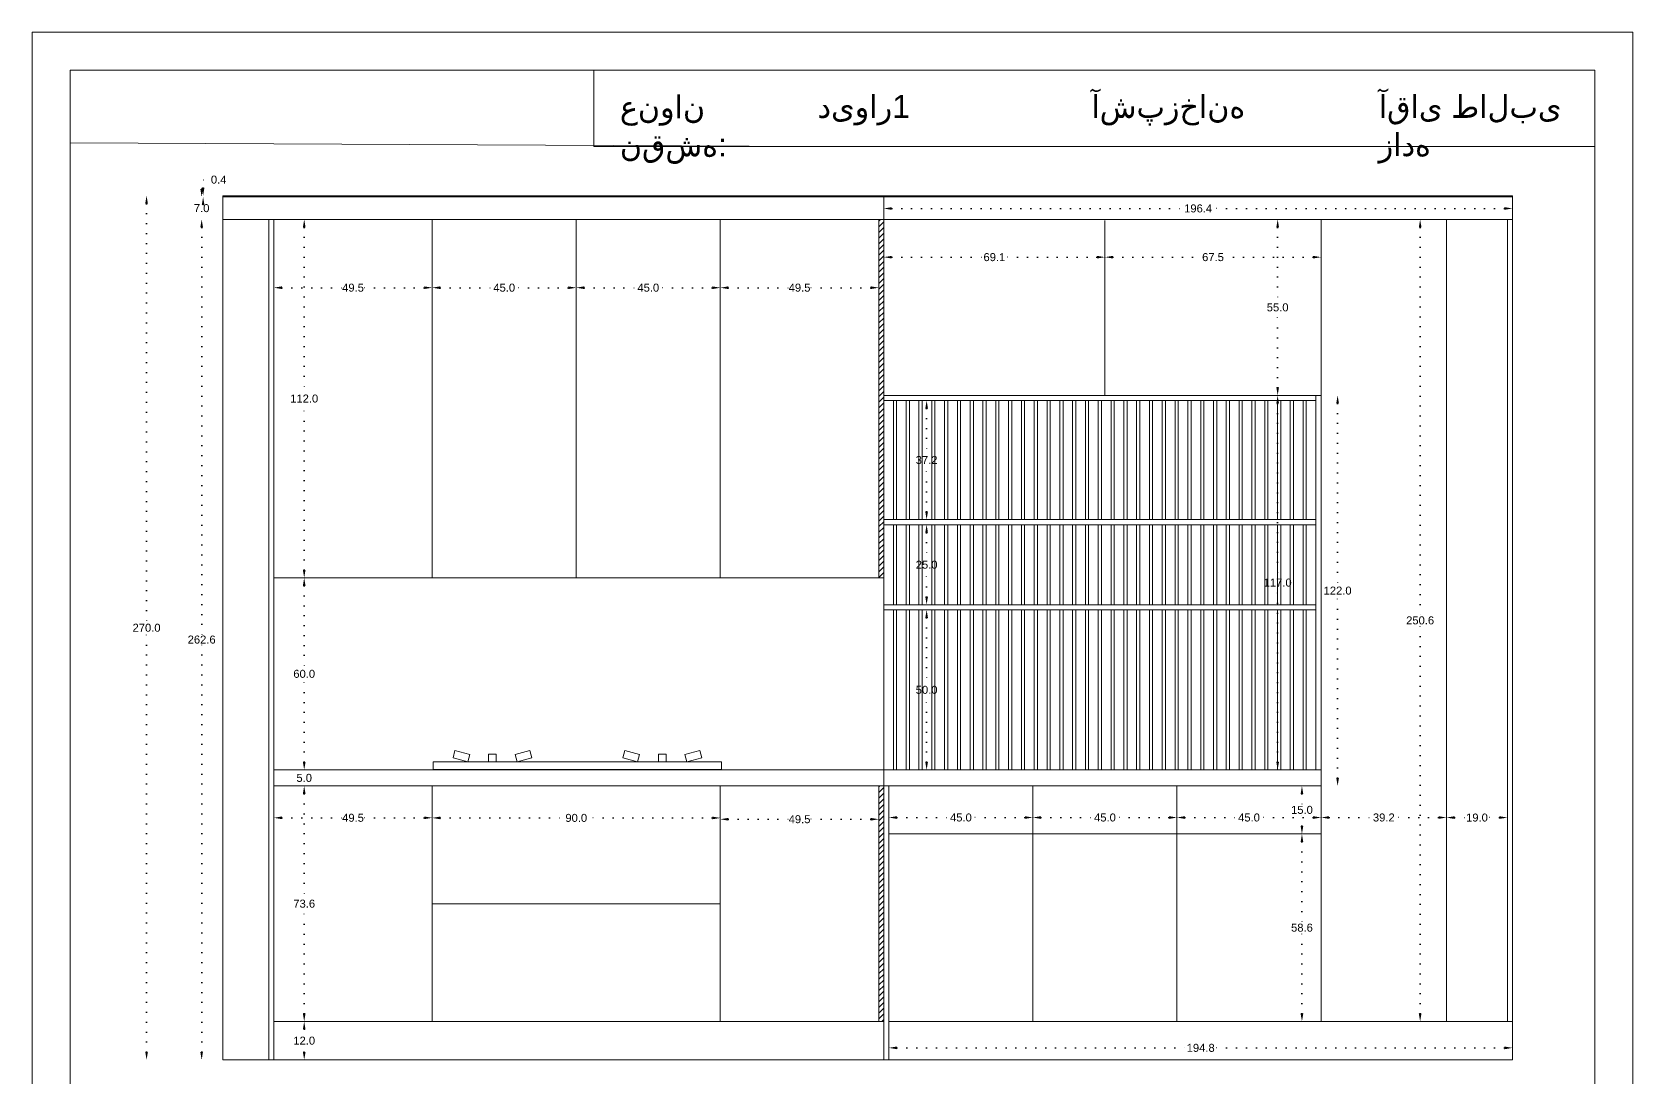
# Model space of a CAD drawing. Header units: inches. Extents: x 104 to 9740, y 936 to 6735.
# Drawn here: x 2817 to 3318, y 2369 to 2696 of the extents above; entities that cross this region are included whole.
import ezdxf

# ---------------------------------------------------------------- set-up
doc = ezdxf.new("R2010")
doc.units = ezdxf.units.IN
doc.header["$MEASUREMENT"] = 0
doc.linetypes.add('ACAD_ISO07W100', pattern=[3, 0, -3])
doc.styles.get("Standard").update_dxf_attribs({"font": 'arial.ttf'})
doc.dimstyles.new('Copy of Standard', dxfattribs={"dimtxt": 2.5, "dimasz": 2.5, "dimexe": 0.18, "dimexo": 0.0625, "dimgap": 0.09, "dimtad": 0, "dimtih": 1, "dimtoh": 1, "dimdec": 1, "dimzin": 0, "dimdsep": 46, "dimtxsty": 'Standard', "dimcen": 0.09, "dimse1": 1, "dimse2": 1, "dimadec": 0, "dimazin": 0, "dimtfac": 1, "dimtdec": 1, "dimtix": 1, "dimtofl": 0, "dimtmove": 0, "dimatfit": 3, "dimfxl": 1, "dimtolj": 1, "dimtzin": 0, "dimarcsym": 0})

# ---------------------------------------------------------------- blocks, each defined once
blk = doc.blocks.new('*D238')
at = {"color": 0, "linetype": 'ACAD_ISO07W100', "lineweight": -2, "transparency": 16777216}
for p, q in [((3206.54, 2634.52), (3206.54, 2610.89)), ((3206.54, 2584.52), (3206.54, 2608.16))]:
    blk.add_line(p, q, dxfattribs=at)
at = {"color": 0, "transparency": 16777216}
for points in [[(3206.13, 2634.52), (3206.96, 2634.52), (3206.54, 2637.02)], [(3206.13, 2584.52), (3206.96, 2584.52), (3206.54, 2582.02)]]:
    blk.add_solid(points, dxfattribs=at)
at = {"layer": 'Defpoints', "color": 0, "transparency": 16777216}
for p in [(3206.54, 2637.02), (3220.1, 2637.02), (3220.1, 2582.02)]:
    blk.add_point(p, dxfattribs=at)
at = {"color": 0, "lineweight": 20, "transparency": 16777216, "insert": (3206.54, 2609.52), "char_height": 2.5, "attachment_point": 5}
blk.add_mtext('\\A1;55.0', dxfattribs=at)
blk = doc.blocks.new('*D239')
at = {"color": 0, "linetype": 'ACAD_ISO07W100', "lineweight": -2, "transparency": 16777216}
for p, q in [((3206.54, 2579.52), (3206.54, 2524.89)), ((3206.54, 2467.52), (3206.54, 2522.16))]:
    blk.add_line(p, q, dxfattribs=at)
at = {"color": 0, "transparency": 16777216}
for points in [[(3206.13, 2579.52), (3206.96, 2579.52), (3206.54, 2582.02)], [(3206.13, 2467.52), (3206.96, 2467.52), (3206.54, 2465.02)]]:
    blk.add_solid(points, dxfattribs=at)
at = {"layer": 'Defpoints', "color": 0, "transparency": 16777216}
for p in [(3220.1, 2582.02), (3206.54, 2465.02), (3220.1, 2465.02)]:
    blk.add_point(p, dxfattribs=at)
at = {"color": 0, "lineweight": 20, "transparency": 16777216, "insert": (3206.54, 2523.52), "char_height": 2.5, "attachment_point": 5}
blk.add_mtext('\\A1;117.0', dxfattribs=at)
blk = doc.blocks.new('*D240')
at = {"color": 0, "linetype": 'ACAD_ISO07W100', "lineweight": -2, "transparency": 16777216}
for p, q in [((3096.89, 2512.52), (3096.89, 2491.39)), ((3096.89, 2467.52), (3096.89, 2488.66))]:
    blk.add_line(p, q, dxfattribs=at)
at = {"color": 0, "transparency": 16777216}
for points in [[(3096.47, 2512.52), (3097.31, 2512.52), (3096.89, 2515.02)], [(3096.47, 2467.52), (3097.31, 2467.52), (3096.89, 2465.02)]]:
    blk.add_solid(points, dxfattribs=at)
at = {"layer": 'Defpoints', "color": 0, "transparency": 16777216}
for p in [(3083.5, 2515.02), (3083.5, 2465.02), (3096.89, 2465.02)]:
    blk.add_point(p, dxfattribs=at)
at = {"color": 0, "lineweight": 20, "transparency": 16777216, "insert": (3096.89, 2490.02), "char_height": 2.5, "attachment_point": 5}
blk.add_mtext('\\A1;50.0', dxfattribs=at)
blk = doc.blocks.new('*D241')
at = {"color": 0, "linetype": 'ACAD_ISO07W100', "lineweight": -2, "transparency": 16777216}
for p, q in [((3096.89, 2539.12), (3096.89, 2530.49)), ((3096.89, 2519.12), (3096.89, 2527.76))]:
    blk.add_line(p, q, dxfattribs=at)
at = {"color": 0, "transparency": 16777216}
for points in [[(3096.47, 2539.12), (3097.31, 2539.12), (3096.89, 2541.62)], [(3096.47, 2519.12), (3097.31, 2519.12), (3096.89, 2516.62)]]:
    blk.add_solid(points, dxfattribs=at)
at = {"layer": 'Defpoints', "color": 0, "transparency": 16777216}
for p in [(3083.5, 2541.62), (3096.89, 2541.62), (3083.5, 2516.62)]:
    blk.add_point(p, dxfattribs=at)
at = {"color": 0, "lineweight": 20, "transparency": 16777216, "insert": (3096.89, 2529.12), "char_height": 2.5, "attachment_point": 5}
blk.add_mtext('\\A1;25.0', dxfattribs=at)
blk = doc.blocks.new('*D242')
at = {"color": 0, "linetype": 'ACAD_ISO07W100', "lineweight": -2, "transparency": 16777216}
for p, q in [((3096.89, 2577.92), (3096.89, 2563.19)), ((3096.89, 2545.72), (3096.89, 2560.46))]:
    blk.add_line(p, q, dxfattribs=at)
at = {"color": 0, "transparency": 16777216}
for points in [[(3096.47, 2577.92), (3097.31, 2577.92), (3096.89, 2580.42)], [(3096.47, 2545.72), (3097.31, 2545.72), (3096.89, 2543.22)]]:
    blk.add_solid(points, dxfattribs=at)
at = {"layer": 'Defpoints', "color": 0, "transparency": 16777216}
for p in [(3083.5, 2580.42), (3096.89, 2580.42), (3083.5, 2543.22)]:
    blk.add_point(p, dxfattribs=at)
at = {"color": 0, "lineweight": 20, "transparency": 16777216, "insert": (3096.89, 2561.82), "char_height": 2.5, "attachment_point": 5}
blk.add_mtext('\\A1;37.2', dxfattribs=at)
blk = doc.blocks.new('*D244')
at = {"color": 0, "linetype": 'ACAD_ISO07W100', "lineweight": -2, "transparency": 16777216}
for p, q in [((2902.47, 2634.52), (2902.47, 2582.39)), ((2902.47, 2527.52), (2902.47, 2579.66))]:
    blk.add_line(p, q, dxfattribs=at)
at = {"color": 0, "transparency": 16777216}
for points in [[(2902.05, 2634.52), (2902.89, 2634.52), (2902.47, 2637.02)], [(2902.05, 2527.52), (2902.89, 2527.52), (2902.47, 2525.02)]]:
    blk.add_solid(points, dxfattribs=at)
at = {"layer": 'Defpoints', "color": 0, "transparency": 16777216}
for p in [(2902.47, 2637.02), (2942.45, 2637.02), (2942.45, 2525.02)]:
    blk.add_point(p, dxfattribs=at)
at = {"color": 0, "lineweight": 20, "transparency": 16777216, "insert": (2902.47, 2581.02), "char_height": 2.5, "attachment_point": 5}
blk.add_mtext('\\A1;112.0', dxfattribs=at)
blk = doc.blocks.new('*D245')
at = {"color": 0, "linetype": 'ACAD_ISO07W100', "lineweight": -2, "transparency": 16777216}
for p, q in [((2895.5, 2615.67), (2914.33, 2615.67)), ((2939.95, 2615.67), (2921.12, 2615.67))]:
    blk.add_line(p, q, dxfattribs=at)
at = {"color": 0, "transparency": 16777216}
for points in [[(2895.5, 2616.09), (2895.5, 2615.25), (2893, 2615.67)], [(2939.95, 2616.09), (2939.95, 2615.25), (2942.45, 2615.67)]]:
    blk.add_solid(points, dxfattribs=at)
at = {"layer": 'Defpoints', "color": 0, "transparency": 16777216}
for p in [(2893, 2637.02), (2942.45, 2637.02), (2942.45, 2615.67)]:
    blk.add_point(p, dxfattribs=at)
at = {"color": 0, "lineweight": 20, "transparency": 16777216, "insert": (2917.72, 2615.67), "char_height": 2.5, "attachment_point": 5}
blk.add_mtext('\\A1;49.5', dxfattribs=at)
blk = doc.blocks.new('*D246')
at = {"color": 0, "linetype": 'ACAD_ISO07W100', "lineweight": -2, "transparency": 16777216}
for p, q in [((2944.95, 2615.67), (2961.57, 2615.67)), ((2984.95, 2615.67), (2968.33, 2615.67))]:
    blk.add_line(p, q, dxfattribs=at)
at = {"color": 0, "transparency": 16777216}
for points in [[(2944.95, 2616.09), (2944.95, 2615.25), (2942.45, 2615.67)], [(2984.95, 2616.09), (2984.95, 2615.25), (2987.45, 2615.67)]]:
    blk.add_solid(points, dxfattribs=at)
at = {"layer": 'Defpoints', "color": 0, "transparency": 16777216}
for p in [(2942.45, 2637.02), (2987.45, 2637.02), (2987.45, 2615.67)]:
    blk.add_point(p, dxfattribs=at)
at = {"color": 0, "lineweight": 20, "transparency": 16777216, "insert": (2964.95, 2615.67), "char_height": 2.5, "attachment_point": 5}
blk.add_mtext('\\A1;45.0', dxfattribs=at)
blk = doc.blocks.new('*D247')
at = {"color": 0, "linetype": 'ACAD_ISO07W100', "lineweight": -2, "transparency": 16777216}
for p, q in [((2989.95, 2615.67), (3006.57, 2615.67)), ((3029.95, 2615.67), (3013.33, 2615.67))]:
    blk.add_line(p, q, dxfattribs=at)
at = {"color": 0, "transparency": 16777216}
for points in [[(2989.95, 2616.09), (2989.95, 2615.25), (2987.45, 2615.67)], [(3029.95, 2616.09), (3029.95, 2615.25), (3032.45, 2615.67)]]:
    blk.add_solid(points, dxfattribs=at)
at = {"layer": 'Defpoints', "color": 0, "transparency": 16777216}
for p in [(2987.45, 2637.02), (3032.45, 2637.02), (2987.45, 2615.67)]:
    blk.add_point(p, dxfattribs=at)
at = {"color": 0, "lineweight": 20, "transparency": 16777216, "insert": (3009.95, 2615.67), "char_height": 2.5, "attachment_point": 5}
blk.add_mtext('\\A1;45.0', dxfattribs=at)
blk = doc.blocks.new('*D248')
at = {"color": 0, "linetype": 'ACAD_ISO07W100', "lineweight": -2, "transparency": 16777216}
for p, q in [((3034.95, 2615.67), (3053.8, 2615.67)), ((3079.45, 2615.67), (3060.6, 2615.67))]:
    blk.add_line(p, q, dxfattribs=at)
at = {"color": 0, "transparency": 16777216}
for points in [[(3034.95, 2616.09), (3034.95, 2615.25), (3032.45, 2615.67)], [(3079.45, 2616.09), (3079.45, 2615.25), (3081.95, 2615.67)]]:
    blk.add_solid(points, dxfattribs=at)
at = {"layer": 'Defpoints', "color": 0, "transparency": 16777216}
for p in [(3032.45, 2637.02), (3081.95, 2637.02), (3081.95, 2615.67)]:
    blk.add_point(p, dxfattribs=at)
at = {"color": 0, "lineweight": 20, "transparency": 16777216, "insert": (3057.2, 2615.67), "char_height": 2.5, "attachment_point": 5}
blk.add_mtext('\\A1;49.5', dxfattribs=at)
blk = doc.blocks.new('*D249')
at = {"color": 0, "linetype": 'ACAD_ISO07W100', "lineweight": -2, "transparency": 16777216}
for p, q in [((2902.47, 2522.52), (2902.47, 2496.39)), ((2902.47, 2467.52), (2902.47, 2493.66))]:
    blk.add_line(p, q, dxfattribs=at)
at = {"color": 0, "transparency": 16777216}
for points in [[(2902.05, 2522.52), (2902.89, 2522.52), (2902.47, 2525.02)], [(2902.05, 2467.52), (2902.89, 2467.52), (2902.47, 2465.02)]]:
    blk.add_solid(points, dxfattribs=at)
at = {"layer": 'Defpoints', "color": 0, "transparency": 16777216}
for p in [(2893, 2525.02), (2893, 2465.02), (2902.47, 2465.02)]:
    blk.add_point(p, dxfattribs=at)
at = {"color": 0, "lineweight": 20, "transparency": 16777216, "insert": (2902.47, 2495.02), "char_height": 2.5, "attachment_point": 5}
blk.add_mtext('\\A1;60.0', dxfattribs=at)
blk = doc.blocks.new('*D250')
at = {"color": 0, "linetype": 'ACAD_ISO07W100', "lineweight": -2, "transparency": 16777216}
for p, q in [((2902.47, 2467.52), (2902.47, 2470.02)), ((2902.47, 2457.52), (2902.47, 2455.02))]:
    blk.add_line(p, q, dxfattribs=at)
at = {"color": 0, "transparency": 16777216}
for points in [[(2902.05, 2467.52), (2902.89, 2467.52), (2902.47, 2465.02)], [(2902.05, 2457.52), (2902.89, 2457.52), (2902.47, 2460.02)]]:
    blk.add_solid(points, dxfattribs=at)
at = {"layer": 'Defpoints', "color": 0, "transparency": 16777216}
for p in [(2893, 2465.02), (2893, 2460.02), (2902.47, 2460.02)]:
    blk.add_point(p, dxfattribs=at)
at = {"color": 0, "lineweight": 20, "transparency": 16777216, "insert": (2902.47, 2462.52), "char_height": 2.5, "attachment_point": 5}
blk.add_mtext('\\A1;5.0', dxfattribs=at)
blk = doc.blocks.new('*D251')
at = {"color": 0, "linetype": 'ACAD_ISO07W100', "lineweight": -2, "transparency": 16777216}
for p, q in [((2902.47, 2457.52), (2902.47, 2424.59)), ((2902.47, 2388.92), (2902.47, 2421.86))]:
    blk.add_line(p, q, dxfattribs=at)
at = {"color": 0, "transparency": 16777216}
for points in [[(2902.05, 2457.52), (2902.89, 2457.52), (2902.47, 2460.02)], [(2902.05, 2388.92), (2902.89, 2388.92), (2902.47, 2386.42)]]:
    blk.add_solid(points, dxfattribs=at)
at = {"layer": 'Defpoints', "color": 0, "transparency": 16777216}
for p in [(2893, 2460.02), (2893, 2386.42), (2902.47, 2386.42)]:
    blk.add_point(p, dxfattribs=at)
at = {"color": 0, "lineweight": 20, "transparency": 16777216, "insert": (2902.47, 2423.22), "char_height": 2.5, "attachment_point": 5}
blk.add_mtext('\\A1;73.6', dxfattribs=at)
blk = doc.blocks.new('*D252')
at = {"color": 0, "linetype": 'ACAD_ISO07W100', "lineweight": -2, "transparency": 16777216}
for p, q in [((2902.47, 2383.92), (2902.47, 2381.79)), ((2902.47, 2376.92), (2902.47, 2379.06))]:
    blk.add_line(p, q, dxfattribs=at)
at = {"color": 0, "transparency": 16777216}
for points in [[(2902.05, 2383.92), (2902.89, 2383.92), (2902.47, 2386.42)], [(2902.05, 2376.92), (2902.89, 2376.92), (2902.47, 2374.42)]]:
    blk.add_solid(points, dxfattribs=at)
at = {"layer": 'Defpoints', "color": 0, "transparency": 16777216}
for p in [(2893, 2386.42), (2893, 2374.42), (2902.47, 2374.42)]:
    blk.add_point(p, dxfattribs=at)
at = {"color": 0, "lineweight": 20, "transparency": 16777216, "insert": (2902.47, 2380.42), "char_height": 2.5, "attachment_point": 5}
blk.add_mtext('\\A1;12.0', dxfattribs=at)
blk = doc.blocks.new('*D253')
at = {"color": 0, "linetype": 'ACAD_ISO07W100', "lineweight": -2, "transparency": 16777216}
for p, q in [((2944.95, 2450.01), (2984.12, 2450.01)), ((3029.95, 2450.01), (2990.78, 2450.01))]:
    blk.add_line(p, q, dxfattribs=at)
at = {"color": 0, "transparency": 16777216}
for points in [[(2944.95, 2450.43), (2944.95, 2449.6), (2942.45, 2450.01)], [(3029.95, 2450.43), (3029.95, 2449.6), (3032.45, 2450.01)]]:
    blk.add_solid(points, dxfattribs=at)
at = {"layer": 'Defpoints', "color": 0, "transparency": 16777216}
for p in [(3032.45, 2450.01), (2942.45, 2423.22), (3032.45, 2423.22)]:
    blk.add_point(p, dxfattribs=at)
at = {"color": 0, "lineweight": 20, "transparency": 16777216, "insert": (2987.45, 2450.01), "char_height": 2.5, "attachment_point": 5}
blk.add_mtext('\\A1;90.0', dxfattribs=at)
blk = doc.blocks.new('*D254')
at = {"color": 0, "linetype": 'ACAD_ISO07W100', "lineweight": -2, "transparency": 16777216}
for p, q in [((2895.5, 2450.05), (2914.33, 2450.05)), ((2939.95, 2450.05), (2921.12, 2450.05))]:
    blk.add_line(p, q, dxfattribs=at)
at = {"color": 0, "transparency": 16777216}
for points in [[(2895.5, 2450.47), (2895.5, 2449.63), (2893, 2450.05)], [(2939.95, 2450.47), (2939.95, 2449.63), (2942.45, 2450.05)]]:
    blk.add_solid(points, dxfattribs=at)
at = {"layer": 'Defpoints', "color": 0, "transparency": 16777216}
for p in [(2942.45, 2460.02), (2942.45, 2450.05), (2893, 2374.42)]:
    blk.add_point(p, dxfattribs=at)
at = {"color": 0, "lineweight": 20, "transparency": 16777216, "insert": (2917.72, 2450.05), "char_height": 2.5, "attachment_point": 5}
blk.add_mtext('\\A1;49.5', dxfattribs=at)
blk = doc.blocks.new('*D255')
at = {"color": 0, "linetype": 'ACAD_ISO07W100', "lineweight": -2, "transparency": 16777216}
for p, q in [((2853.23, 2641.92), (2853.23, 2510.79)), ((2853.23, 2376.92), (2853.23, 2508.06))]:
    blk.add_line(p, q, dxfattribs=at)
at = {"color": 0, "transparency": 16777216}
for points in [[(2852.81, 2641.92), (2853.64, 2641.92), (2853.23, 2644.42)], [(2852.81, 2376.92), (2853.64, 2376.92), (2853.23, 2374.42)]]:
    blk.add_solid(points, dxfattribs=at)
at = {"layer": 'Defpoints', "color": 0, "transparency": 16777216}
for p in [(2853.23, 2644.42), (2877, 2644.42), (2877, 2374.42)]:
    blk.add_point(p, dxfattribs=at)
at = {"color": 0, "lineweight": 20, "transparency": 16777216, "insert": (2853.23, 2509.42), "char_height": 2.5, "attachment_point": 5}
blk.add_mtext('\\A1;270.0', dxfattribs=at)
blk = doc.blocks.new('*D256')
at = {"color": 0, "linetype": 'ACAD_ISO07W100', "lineweight": -2, "transparency": 16777216}
for p, q in [((2870.44, 2634.52), (2870.44, 2507.09)), ((2870.44, 2376.92), (2870.44, 2504.36))]:
    blk.add_line(p, q, dxfattribs=at)
at = {"color": 0, "transparency": 16777216}
for points in [[(2870.02, 2634.52), (2870.85, 2634.52), (2870.44, 2637.02)], [(2870.02, 2376.92), (2870.85, 2376.92), (2870.44, 2374.42)]]:
    blk.add_solid(points, dxfattribs=at)
at = {"layer": 'Defpoints', "color": 0, "transparency": 16777216}
for p in [(2877, 2637.02), (2870.44, 2374.42), (2877, 2374.42)]:
    blk.add_point(p, dxfattribs=at)
at = {"color": 0, "lineweight": 20, "transparency": 16777216, "insert": (2870.44, 2505.72), "char_height": 2.5, "attachment_point": 5}
blk.add_mtext('\\A1;262.6', dxfattribs=at)
blk = doc.blocks.new('*D257')
at = {"color": 0, "linetype": 'ACAD_ISO07W100', "lineweight": -2, "transparency": 16777216}
for p, q in [((2870.44, 2646.52), (2870.44, 2649.02)), ((2870.44, 2634.52), (2870.44, 2632.02))]:
    blk.add_line(p, q, dxfattribs=at)
at = {"color": 0, "transparency": 16777216}
for points in [[(2870.02, 2646.52), (2870.85, 2646.52), (2870.44, 2644.02)], [(2870.02, 2634.52), (2870.85, 2634.52), (2870.44, 2637.02)]]:
    blk.add_solid(points, dxfattribs=at)
at = {"layer": 'Defpoints', "color": 0, "transparency": 16777216}
for p in [(2870.44, 2644.02), (2877, 2644.02), (2877, 2637.02)]:
    blk.add_point(p, dxfattribs=at)
at = {"color": 0, "lineweight": 20, "transparency": 16777216, "insert": (2870.44, 2640.52), "char_height": 2.5, "attachment_point": 5}
blk.add_mtext('\\A1;7.0', dxfattribs=at)
blk = doc.blocks.new('*D258')
at = {"color": 0, "linetype": 'ACAD_ISO07W100', "lineweight": -2, "transparency": 16777216}
for p, q in [((2870.89, 2646.92), (2870.89, 2649.42)), ((2870.89, 2649.42), (2873.39, 2649.42)), ((2870.89, 2641.52), (2870.89, 2639.02))]:
    blk.add_line(p, q, dxfattribs=at)
at = {"color": 0, "transparency": 16777216}
for points in [[(2870.47, 2646.92), (2871.31, 2646.92), (2870.89, 2644.42)], [(2870.47, 2641.52), (2871.31, 2641.52), (2870.89, 2644.02)]]:
    blk.add_solid(points, dxfattribs=at)
at = {"layer": 'Defpoints', "color": 0, "transparency": 16777216}
for p in [(2870.89, 2644.42), (2877, 2644.42), (2877, 2644.02)]:
    blk.add_point(p, dxfattribs=at)
at = {"color": 0, "lineweight": 20, "transparency": 16777216, "insert": (2875.75, 2649.42), "char_height": 2.5, "attachment_point": 5}
blk.add_mtext('\\A1;0.4', dxfattribs=at)
blk = doc.blocks.new('*D268')
at = {"color": 0, "linetype": 'ACAD_ISO07W100', "lineweight": -2, "transparency": 16777216}
for p, q in [((3034.95, 2449.6), (3053.8, 2449.6)), ((3079.45, 2449.6), (3060.6, 2449.6))]:
    blk.add_line(p, q, dxfattribs=at)
at = {"color": 0, "transparency": 16777216}
for points in [[(3034.95, 2450.02), (3034.95, 2449.18), (3032.45, 2449.6)], [(3079.45, 2450.02), (3079.45, 2449.18), (3081.95, 2449.6)]]:
    blk.add_solid(points, dxfattribs=at)
at = {"layer": 'Defpoints', "color": 0, "transparency": 16777216}
for p in [(3032.45, 2460.02), (3081.95, 2460.02), (3081.95, 2449.6)]:
    blk.add_point(p, dxfattribs=at)
at = {"color": 0, "lineweight": 20, "transparency": 16777216, "insert": (3057.2, 2449.6), "char_height": 2.5, "attachment_point": 5}
blk.add_mtext('\\A1;49.5', dxfattribs=at)
blk = doc.blocks.new('*D269')
at = {"color": 0, "linetype": 'ACAD_ISO07W100', "lineweight": -2, "transparency": 16777216}
for p, q in [((3087.6, 2450.14), (3104.22, 2450.14)), ((3127.6, 2450.14), (3110.98, 2450.14))]:
    blk.add_line(p, q, dxfattribs=at)
at = {"color": 0, "transparency": 16777216}
for points in [[(3087.6, 2450.56), (3087.6, 2449.72), (3085.1, 2450.14)], [(3127.6, 2450.56), (3127.6, 2449.72), (3130.1, 2450.14)]]:
    blk.add_solid(points, dxfattribs=at)
at = {"layer": 'Defpoints', "color": 0, "transparency": 16777216}
for p in [(3085.1, 2460.02), (3130.1, 2460.02), (3130.1, 2450.14)]:
    blk.add_point(p, dxfattribs=at)
at = {"color": 0, "lineweight": 20, "transparency": 16777216, "insert": (3107.6, 2450.14), "char_height": 2.5, "attachment_point": 5}
blk.add_mtext('\\A1;45.0', dxfattribs=at)
blk = doc.blocks.new('*D270')
at = {"color": 0, "linetype": 'ACAD_ISO07W100', "lineweight": -2, "transparency": 16777216}
for p, q in [((3132.6, 2450.14), (3149.22, 2450.14)), ((3172.6, 2450.14), (3155.98, 2450.14))]:
    blk.add_line(p, q, dxfattribs=at)
at = {"color": 0, "transparency": 16777216}
for points in [[(3132.6, 2450.56), (3132.6, 2449.72), (3130.1, 2450.14)], [(3172.6, 2450.56), (3172.6, 2449.72), (3175.1, 2450.14)]]:
    blk.add_solid(points, dxfattribs=at)
at = {"layer": 'Defpoints', "color": 0, "transparency": 16777216}
for p in [(3130.1, 2460.02), (3175.1, 2460.02), (3175.1, 2450.14)]:
    blk.add_point(p, dxfattribs=at)
at = {"color": 0, "lineweight": 20, "transparency": 16777216, "insert": (3152.6, 2450.14), "char_height": 2.5, "attachment_point": 5}
blk.add_mtext('\\A1;45.0', dxfattribs=at)
blk = doc.blocks.new('*D271')
at = {"color": 0, "linetype": 'ACAD_ISO07W100', "lineweight": -2, "transparency": 16777216}
for p, q in [((3177.6, 2450.14), (3194.22, 2450.14)), ((3217.6, 2450.14), (3200.98, 2450.14))]:
    blk.add_line(p, q, dxfattribs=at)
at = {"color": 0, "transparency": 16777216}
for points in [[(3177.6, 2450.56), (3177.6, 2449.72), (3175.1, 2450.14)], [(3217.6, 2450.56), (3217.6, 2449.72), (3220.1, 2450.14)]]:
    blk.add_solid(points, dxfattribs=at)
at = {"layer": 'Defpoints', "color": 0, "transparency": 16777216}
for p in [(3175.1, 2460.02), (3220.1, 2450.14), (3220.1, 2386.42)]:
    blk.add_point(p, dxfattribs=at)
at = {"color": 0, "lineweight": 20, "transparency": 16777216, "insert": (3197.6, 2450.14), "char_height": 2.5, "attachment_point": 5}
blk.add_mtext('\\A1;45.0', dxfattribs=at)
blk = doc.blocks.new('*D272')
at = {"color": 0, "linetype": 'ACAD_ISO07W100', "lineweight": -2, "transparency": 16777216}
for p, q in [((3222.6, 2450.14), (3236.38, 2450.14)), ((3256.8, 2450.14), (3243.02, 2450.14))]:
    blk.add_line(p, q, dxfattribs=at)
at = {"color": 0, "transparency": 16777216}
for points in [[(3222.6, 2450.56), (3222.6, 2449.72), (3220.1, 2450.14)], [(3256.8, 2450.56), (3256.8, 2449.72), (3259.3, 2450.14)]]:
    blk.add_solid(points, dxfattribs=at)
at = {"layer": 'Defpoints', "color": 0, "transparency": 16777216}
for p in [(3259.3, 2450.14), (3220.1, 2386.42), (3259.3, 2386.42)]:
    blk.add_point(p, dxfattribs=at)
at = {"color": 0, "lineweight": 20, "transparency": 16777216, "insert": (3239.7, 2450.14), "char_height": 2.5, "attachment_point": 5}
blk.add_mtext('\\A1;39.2', dxfattribs=at)
blk = doc.blocks.new('*D273')
at = {"color": 0, "linetype": 'ACAD_ISO07W100', "lineweight": -2, "transparency": 16777216}
for p, q in [((3261.8, 2450.12), (3265.58, 2450.12)), ((3275.8, 2450.12), (3272.01, 2450.12))]:
    blk.add_line(p, q, dxfattribs=at)
at = {"color": 0, "transparency": 16777216}
for points in [[(3261.8, 2450.54), (3261.8, 2449.71), (3259.3, 2450.12)], [(3275.8, 2450.54), (3275.8, 2449.71), (3278.3, 2450.12)]]:
    blk.add_solid(points, dxfattribs=at)
at = {"layer": 'Defpoints', "color": 0, "transparency": 16777216}
for p in [(3278.3, 2450.12), (3259.3, 2386.42), (3278.3, 2386.42)]:
    blk.add_point(p, dxfattribs=at)
at = {"color": 0, "lineweight": 20, "transparency": 16777216, "insert": (3268.8, 2450.12), "char_height": 2.5, "attachment_point": 5}
blk.add_mtext('\\A1;19.0', dxfattribs=at)
blk = doc.blocks.new('*D284')
at = {"color": 0, "linetype": 'ACAD_ISO07W100', "lineweight": -2, "transparency": 16777216}
for p, q in [((3086, 2625.21), (3114.95, 2625.21)), ((3150.1, 2625.21), (3121.15, 2625.21))]:
    blk.add_line(p, q, dxfattribs=at)
at = {"color": 0, "transparency": 16777216}
for points in [[(3086, 2625.62), (3086, 2624.79), (3083.5, 2625.21)], [(3150.1, 2625.62), (3150.1, 2624.79), (3152.6, 2625.21)]]:
    blk.add_solid(points, dxfattribs=at)
at = {"layer": 'Defpoints', "color": 0, "transparency": 16777216}
for p in [(3083.5, 2637.02), (3152.6, 2636.62), (3083.5, 2625.21)]:
    blk.add_point(p, dxfattribs=at)
at = {"color": 0, "lineweight": 20, "transparency": 16777216, "insert": (3118.05, 2625.21), "char_height": 2.5, "attachment_point": 5}
blk.add_mtext('\\A1;69.1', dxfattribs=at)
blk = doc.blocks.new('*D285')
at = {"color": 0, "linetype": 'ACAD_ISO07W100', "lineweight": -2, "transparency": 16777216}
for p, q in [((3155.1, 2625.21), (3183, 2625.21)), ((3217.6, 2625.21), (3189.7, 2625.21))]:
    blk.add_line(p, q, dxfattribs=at)
at = {"color": 0, "transparency": 16777216}
for points in [[(3155.1, 2625.62), (3155.1, 2624.79), (3152.6, 2625.21)], [(3217.6, 2625.62), (3217.6, 2624.79), (3220.1, 2625.21)]]:
    blk.add_solid(points, dxfattribs=at)
at = {"layer": 'Defpoints', "color": 0, "transparency": 16777216}
for p in [(3152.6, 2636.62), (3220.1, 2637.02), (3152.6, 2625.21)]:
    blk.add_point(p, dxfattribs=at)
at = {"color": 0, "lineweight": 20, "transparency": 16777216, "insert": (3186.35, 2625.21), "char_height": 2.5, "attachment_point": 5}
blk.add_mtext('\\A1;67.5', dxfattribs=at)
blk = doc.blocks.new('*D719')
at = {"color": 0, "linetype": 'ACAD_ISO07W100', "lineweight": -2, "transparency": 16777216}
for p, q in [((3251.05, 2634.52), (3251.05, 2513.09)), ((3251.05, 2388.92), (3251.05, 2510.36))]:
    blk.add_line(p, q, dxfattribs=at)
at = {"color": 0, "transparency": 16777216}
for points in [[(3250.64, 2634.52), (3251.47, 2634.52), (3251.05, 2637.02)], [(3250.64, 2388.92), (3251.47, 2388.92), (3251.05, 2386.42)]]:
    blk.add_solid(points, dxfattribs=at)
at = {"layer": 'Defpoints', "color": 0, "transparency": 16777216}
for p in [(3251.05, 2637.02), (3259.3, 2637.02), (3259.3, 2386.42)]:
    blk.add_point(p, dxfattribs=at)
at = {"color": 0, "lineweight": 20, "transparency": 16777216, "insert": (3251.05, 2511.72), "char_height": 2.5, "attachment_point": 5}
blk.add_mtext('\\A1;250.6', dxfattribs=at)
blk = doc.blocks.new('*D722')
at = {"color": 0, "linetype": 'ACAD_ISO07W100', "lineweight": -2, "transparency": 16777216}
for p, q in [((3214.13, 2442.52), (3214.13, 2417.09)), ((3214.13, 2388.92), (3214.13, 2414.36))]:
    blk.add_line(p, q, dxfattribs=at)
at = {"color": 0, "transparency": 16777216}
for points in [[(3213.71, 2442.52), (3214.55, 2442.52), (3214.13, 2445.02)], [(3213.71, 2388.92), (3214.55, 2388.92), (3214.13, 2386.42)]]:
    blk.add_solid(points, dxfattribs=at)
at = {"layer": 'Defpoints', "color": 0, "transparency": 16777216}
for p in [(3214.13, 2445.02), (3220.1, 2445.02), (3279.9, 2386.42)]:
    blk.add_point(p, dxfattribs=at)
at = {"color": 0, "lineweight": 20, "transparency": 16777216, "insert": (3214.13, 2415.72), "char_height": 2.5, "attachment_point": 5}
blk.add_mtext('\\A1;58.6', dxfattribs=at)
blk = doc.blocks.new('*D723')
at = {"color": 0, "linetype": 'ACAD_ISO07W100', "lineweight": -2, "transparency": 16777216}
for p, q in [((3214.13, 2457.52), (3214.13, 2453.89)), ((3214.13, 2447.52), (3214.13, 2451.16))]:
    blk.add_line(p, q, dxfattribs=at)
at = {"color": 0, "transparency": 16777216}
for points in [[(3213.71, 2457.52), (3214.55, 2457.52), (3214.13, 2460.02)], [(3213.71, 2447.52), (3214.55, 2447.52), (3214.13, 2445.02)]]:
    blk.add_solid(points, dxfattribs=at)
at = {"layer": 'Defpoints', "color": 0, "transparency": 16777216}
for p in [(3214.13, 2460.02), (3220.1, 2460.02), (3220.1, 2445.02)]:
    blk.add_point(p, dxfattribs=at)
at = {"color": 0, "lineweight": 20, "transparency": 16777216, "insert": (3214.13, 2452.52), "char_height": 2.5, "attachment_point": 5}
blk.add_mtext('\\A1;15.0', dxfattribs=at)
blk = doc.blocks.new('*D748')
at = {"color": 0, "linetype": 'ACAD_ISO07W100', "lineweight": -2, "transparency": 16777216}
for p, q in [((3225.27, 2579.52), (3225.27, 2522.39)), ((3225.27, 2462.52), (3225.27, 2519.66))]:
    blk.add_line(p, q, dxfattribs=at)
at = {"color": 0, "transparency": 16777216}
for points in [[(3224.85, 2579.52), (3225.69, 2579.52), (3225.27, 2582.02)], [(3224.85, 2462.52), (3225.69, 2462.52), (3225.27, 2460.02)]]:
    blk.add_solid(points, dxfattribs=at)
at = {"layer": 'Defpoints', "color": 0, "transparency": 16777216}
for p in [(3220.1, 2582.02), (3220.1, 2460.02), (3225.27, 2460.02)]:
    blk.add_point(p, dxfattribs=at)
at = {"color": 0, "lineweight": 20, "transparency": 16777216, "insert": (3225.27, 2521.02), "char_height": 2.5, "attachment_point": 5}
blk.add_mtext('\\A1;122.0', dxfattribs=at)
blk = doc.blocks.new('*D854')
at = {"color": 0, "linetype": 'ACAD_ISO07W100', "lineweight": -2, "transparency": 16777216}
for p, q in [((3086, 2640.42), (3177.51, 2640.42)), ((3277.4, 2640.42), (3185.88, 2640.42))]:
    blk.add_line(p, q, dxfattribs=at)
at = {"color": 0, "transparency": 16777216}
for points in [[(3086, 2640.84), (3086, 2640), (3083.5, 2640.42)], [(3277.4, 2640.84), (3277.4, 2640), (3279.9, 2640.42)]]:
    blk.add_solid(points, dxfattribs=at)
at = {"layer": 'Defpoints', "color": 0, "transparency": 16777216}
for p in [(3083.5, 2637.02), (3279.9, 2640.42), (3279.9, 2637.02)]:
    blk.add_point(p, dxfattribs=at)
at = {"color": 0, "lineweight": 20, "transparency": 16777216, "insert": (3181.7, 2640.42), "char_height": 2.5, "attachment_point": 5}
blk.add_mtext('\\A1;196.4', dxfattribs=at)
blk = doc.blocks.new('*D855')
at = {"color": 0, "linetype": 'ACAD_ISO07W100', "lineweight": -2, "transparency": 16777216}
for p, q in [((3087.6, 2378.17), (3178.31, 2378.17)), ((3277.4, 2378.17), (3186.69, 2378.17))]:
    blk.add_line(p, q, dxfattribs=at)
at = {"color": 0, "transparency": 16777216}
for points in [[(3087.6, 2378.59), (3087.6, 2377.75), (3085.1, 2378.17)], [(3277.4, 2378.59), (3277.4, 2377.75), (3279.9, 2378.17)]]:
    blk.add_solid(points, dxfattribs=at)
at = {"layer": 'Defpoints', "color": 0, "transparency": 16777216}
for p in [(3085.1, 2378.17), (3085.1, 2374.42), (3279.9, 2374.42)]:
    blk.add_point(p, dxfattribs=at)
at = {"color": 0, "lineweight": 20, "transparency": 16777216, "insert": (3182.5, 2378.17), "char_height": 2.5, "attachment_point": 5}
blk.add_mtext('\\A1;194.8', dxfattribs=at)

msp = doc.modelspace()

# ---------------------------------------------------------------- hatches: boundary and pattern name
at = {"lineweight": 20}
h = msp.add_hatch(dxfattribs=at)
h.set_pattern_fill('ANSI31', color=256, scale=10)
h.paths.add_polyline_path([(3083.5, 2637.02), (3081.95, 2637.02), (3081.95, 2525.02), (3083.5, 2525.02)])
h = msp.add_hatch(dxfattribs=at)
h.set_pattern_fill('ANSI31', color=256, scale=10)
h.paths.add_polyline_path([(3083.5, 2460.02), (3081.95, 2460.02), (3081.95, 2386.42), (3083.5, 2386.42)])

# ---------------------------------------------------------------- linework, layer by layer
for p, q in [((3062.73, 2659.83), (2829.35, 2660.96)), ((2877, 2374.42), (2877, 2644.42)), ((2877, 2644.42), (3279.9, 2644.42)), ((3279.9, 2644.02), (2877, 2644.02)), ((3083.5, 2637.02), (3083.5, 2644.02)), ((3279.9, 2644.42), (3279.9, 2374.42)), ((3279.9, 2637.02), (2877, 2637.02)), ((2891.4, 2374.42), (2891.4, 2637.02)), ((2893, 2374.42), (2893, 2637.02)), ((2942.45, 2525.02), (2942.45, 2637.02)), ((2987.45, 2525.02), (2987.45, 2637.02)), ((3032.45, 2525.02), (3032.45, 2637.02)), ((3081.95, 2525.02), (3081.95, 2637.02)), ((3083.5, 2637.02), (3083.5, 2374.42)), ((3152.6, 2582.02), (3152.6, 2636.62)), ((3220.1, 2637.02), (3220.1, 2386.42)), ((3220.1, 2637.02), (3220.1, 2577.42)), ((3259.3, 2637.02), (3259.3, 2386.42)), ((3278.3, 2637.02), (3278.3, 2386.42)), ((3220.1, 2582.02), (3083.5, 2582.02)), ((3218.5, 2582.02), (3218.5, 2465.02)), ((3218.5, 2580.42), (3083.5, 2580.42)), ((3086.5, 2580.42), (3086.5, 2543.22)), ((3087.5, 2580.42), (3087.5, 2543.22)), ((3090.5, 2580.42), (3090.5, 2543.22)), ((3091.5, 2580.42), (3091.5, 2543.22)), ((3094.5, 2580.42), (3094.5, 2543.22)), ((3095.5, 2580.42), (3095.5, 2543.22)), ((3098.5, 2580.42), (3098.5, 2543.22)), ((3099.5, 2580.42), (3099.5, 2543.22)), ((3102.5, 2580.42), (3102.5, 2543.22)), ((3103.5, 2580.42), (3103.5, 2543.22)), ((3106.5, 2580.42), (3106.5, 2543.22)), ((3107.5, 2580.42), (3107.5, 2543.22)), ((3110.5, 2580.42), (3110.5, 2543.22)), ((3111.5, 2580.42), (3111.5, 2543.22)), ((3114.5, 2580.42), (3114.5, 2543.22)), ((3115.5, 2580.42), (3115.5, 2543.22)), ((3118.5, 2580.42), (3118.5, 2543.22)), ((3119.5, 2580.42), (3119.5, 2543.22)), ((3122.5, 2580.42), (3122.5, 2543.22)), ((3123.5, 2580.42), (3123.5, 2543.22)), ((3126.5, 2580.42), (3126.5, 2543.22)), ((3127.5, 2580.42), (3127.5, 2543.22)), ((3130.5, 2580.42), (3130.5, 2543.22)), ((3131.5, 2580.42), (3131.5, 2543.22)), ((3134.5, 2580.42), (3134.5, 2543.22)), ((3135.5, 2580.42), (3135.5, 2543.22)), ((3138.5, 2580.42), (3138.5, 2543.22)), ((3139.5, 2580.42), (3139.5, 2543.22)), ((3142.5, 2580.42), (3142.5, 2543.22)), ((3143.5, 2580.42), (3143.5, 2543.22)), ((3146.5, 2580.42), (3146.5, 2543.22)), ((3147.5, 2580.42), (3147.5, 2543.22)), ((3150.5, 2580.42), (3150.5, 2543.22)), ((3151.5, 2580.42), (3151.5, 2543.22)), ((3154.5, 2580.42), (3154.5, 2543.22)), ((3155.5, 2580.42), (3155.5, 2543.22)), ((3158.5, 2580.42), (3158.5, 2543.22)), ((3159.5, 2580.42), (3159.5, 2543.22)), ((3162.5, 2580.42), (3162.5, 2543.22)), ((3163.5, 2580.42), (3163.5, 2543.22)), ((3166.5, 2580.42), (3166.5, 2543.22)), ((3167.5, 2580.42), (3167.5, 2543.22)), ((3170.5, 2580.42), (3170.5, 2543.22)), ((3171.5, 2580.42), (3171.5, 2543.22)), ((3174.5, 2580.42), (3174.5, 2543.22)), ((3175.5, 2580.42), (3175.5, 2543.22)), ((3178.5, 2580.42), (3178.5, 2543.22)), ((3179.5, 2580.42), (3179.5, 2543.22)), ((3182.5, 2580.42), (3182.5, 2543.22)), ((3183.5, 2580.42), (3183.5, 2543.22)), ((3186.5, 2580.42), (3186.5, 2543.22)), ((3187.5, 2580.42), (3187.5, 2543.22)), ((3190.5, 2580.42), (3190.5, 2543.22)), ((3191.5, 2580.42), (3191.5, 2543.22)), ((3194.5, 2580.42), (3194.5, 2543.22)), ((3195.5, 2580.42), (3195.5, 2543.22)), ((3198.5, 2580.42), (3198.5, 2543.22)), ((3199.5, 2580.42), (3199.5, 2543.22)), ((3202.5, 2580.42), (3202.5, 2543.22)), ((3203.5, 2580.42), (3203.5, 2543.22)), ((3206.5, 2580.42), (3206.5, 2543.22)), ((3207.5, 2580.42), (3207.5, 2543.22)), ((3210.5, 2580.42), (3210.5, 2543.22)), ((3211.5, 2580.42), (3211.5, 2543.22)), ((3214.5, 2580.42), (3214.5, 2543.22)), ((3215.5, 2580.42), (3215.5, 2543.22)), ((3218.5, 2543.22), (3083.5, 2543.22)), ((3218.5, 2541.62), (3083.5, 2541.62)), ((3086.5, 2541.62), (3086.5, 2516.62)), ((3087.5, 2541.62), (3087.5, 2516.62)), ((3090.5, 2541.62), (3090.5, 2516.62)), ((3091.5, 2541.62), (3091.5, 2516.62)), ((3094.5, 2541.62), (3094.5, 2516.62)), ((3095.5, 2541.62), (3095.5, 2516.62)), ((3098.5, 2541.62), (3098.5, 2516.62)), ((3099.5, 2541.62), (3099.5, 2516.62)), ((3102.5, 2541.62), (3102.5, 2516.62)), ((3103.5, 2541.62), (3103.5, 2516.62)), ((3106.5, 2541.62), (3106.5, 2516.62)), ((3107.5, 2541.62), (3107.5, 2516.62)), ((3110.5, 2541.62), (3110.5, 2516.62)), ((3111.5, 2541.62), (3111.5, 2516.62)), ((3114.5, 2541.62), (3114.5, 2516.62)), ((3115.5, 2541.62), (3115.5, 2516.62)), ((3118.5, 2541.62), (3118.5, 2516.62)), ((3119.5, 2541.62), (3119.5, 2516.62)), ((3122.5, 2541.62), (3122.5, 2516.62)), ((3123.5, 2541.62), (3123.5, 2516.62)), ((3126.5, 2541.62), (3126.5, 2516.62)), ((3127.5, 2541.62), (3127.5, 2516.62)), ((3130.5, 2541.62), (3130.5, 2516.62)), ((3131.5, 2541.62), (3131.5, 2516.62)), ((3134.5, 2541.62), (3134.5, 2516.62)), ((3135.5, 2541.62), (3135.5, 2516.62)), ((3138.5, 2541.62), (3138.5, 2516.62)), ((3139.5, 2541.62), (3139.5, 2516.62)), ((3142.5, 2541.62), (3142.5, 2516.62)), ((3143.5, 2541.62), (3143.5, 2516.62)), ((3146.5, 2541.62), (3146.5, 2516.62)), ((3147.5, 2541.62), (3147.5, 2516.62)), ((3150.5, 2541.62), (3150.5, 2516.62)), ((3151.5, 2541.62), (3151.5, 2516.62)), ((3154.5, 2541.62), (3154.5, 2516.62)), ((3155.5, 2541.62), (3155.5, 2516.62)), ((3158.5, 2541.62), (3158.5, 2516.62)), ((3159.5, 2541.62), (3159.5, 2516.62)), ((3162.5, 2541.62), (3162.5, 2516.62)), ((3163.5, 2541.62), (3163.5, 2516.62)), ((3166.5, 2541.62), (3166.5, 2516.62)), ((3167.5, 2541.62), (3167.5, 2516.62)), ((3170.5, 2541.62), (3170.5, 2516.62)), ((3171.5, 2541.62), (3171.5, 2516.62)), ((3174.5, 2541.62), (3174.5, 2516.62)), ((3175.5, 2541.62), (3175.5, 2516.62)), ((3178.5, 2541.62), (3178.5, 2516.62)), ((3179.5, 2541.62), (3179.5, 2516.62)), ((3182.5, 2541.62), (3182.5, 2516.62)), ((3183.5, 2541.62), (3183.5, 2516.62)), ((3186.5, 2541.62), (3186.5, 2516.62)), ((3187.5, 2541.62), (3187.5, 2516.62)), ((3190.5, 2541.62), (3190.5, 2516.62)), ((3191.5, 2541.62), (3191.5, 2516.62)), ((3194.5, 2541.62), (3194.5, 2516.62)), ((3195.5, 2541.62), (3195.5, 2516.62)), ((3198.5, 2541.62), (3198.5, 2516.62)), ((3199.5, 2541.62), (3199.5, 2516.62)), ((3202.5, 2541.62), (3202.5, 2516.62)), ((3203.5, 2541.62), (3203.5, 2516.62)), ((3206.5, 2541.62), (3206.5, 2516.62)), ((3207.5, 2541.62), (3207.5, 2516.62)), ((3210.5, 2541.62), (3210.5, 2516.62)), ((3211.5, 2541.62), (3211.5, 2516.62)), ((3214.5, 2541.62), (3214.5, 2516.62)), ((3215.5, 2541.62), (3215.5, 2516.62)), ((3083.5, 2525.02), (2893, 2525.02)), ((3218.5, 2516.62), (3083.5, 2516.62)), ((3218.5, 2515.02), (3083.5, 2515.02)), ((3086.5, 2515.02), (3086.5, 2465.02)), ((3087.5, 2515.02), (3087.5, 2465.02)), ((3090.5, 2515.02), (3090.5, 2465.02)), ((3091.5, 2515.02), (3091.5, 2465.02)), ((3094.5, 2515.02), (3094.5, 2465.02)), ((3095.5, 2515.02), (3095.5, 2465.02)), ((3098.5, 2515.02), (3098.5, 2465.02)), ((3099.5, 2515.02), (3099.5, 2465.02)), ((3102.5, 2515.02), (3102.5, 2465.02)), ((3103.5, 2515.02), (3103.5, 2465.02)), ((3106.5, 2515.02), (3106.5, 2465.02)), ((3107.5, 2515.02), (3107.5, 2465.02)), ((3110.5, 2515.02), (3110.5, 2465.02)), ((3111.5, 2515.02), (3111.5, 2465.02)), ((3114.5, 2515.02), (3114.5, 2465.02)), ((3115.5, 2515.02), (3115.5, 2465.02)), ((3118.5, 2515.02), (3118.5, 2465.02)), ((3119.5, 2515.02), (3119.5, 2465.02)), ((3122.5, 2515.02), (3122.5, 2465.02)), ((3123.5, 2515.02), (3123.5, 2465.02)), ((3126.5, 2515.02), (3126.5, 2465.02)), ((3127.5, 2515.02), (3127.5, 2465.02)), ((3130.5, 2515.02), (3130.5, 2465.02)), ((3131.5, 2515.02), (3131.5, 2465.02)), ((3134.5, 2515.02), (3134.5, 2465.02)), ((3135.5, 2515.02), (3135.5, 2465.02)), ((3138.5, 2515.02), (3138.5, 2465.02)), ((3139.5, 2515.02), (3139.5, 2465.02)), ((3142.5, 2515.02), (3142.5, 2465.02)), ((3143.5, 2515.02), (3143.5, 2465.02)), ((3146.5, 2515.02), (3146.5, 2465.02)), ((3147.5, 2515.02), (3147.5, 2465.02)), ((3150.5, 2515.02), (3150.5, 2465.02)), ((3151.5, 2515.02), (3151.5, 2465.02)), ((3154.5, 2515.02), (3154.5, 2465.02)), ((3155.5, 2515.02), (3155.5, 2465.02)), ((3158.5, 2515.02), (3158.5, 2465.02)), ((3159.5, 2515.02), (3159.5, 2465.02)), ((3162.5, 2515.02), (3162.5, 2465.02)), ((3163.5, 2515.02), (3163.5, 2465.02)), ((3166.5, 2515.02), (3166.5, 2465.02)), ((3167.5, 2515.02), (3167.5, 2465.02)), ((3170.5, 2515.02), (3170.5, 2465.02)), ((3171.5, 2515.02), (3171.5, 2465.02)), ((3174.5, 2515.02), (3174.5, 2465.02)), ((3175.5, 2515.02), (3175.5, 2465.02)), ((3178.5, 2515.02), (3178.5, 2465.02)), ((3179.5, 2515.02), (3179.5, 2465.02)), ((3182.5, 2515.02), (3182.5, 2465.02)), ((3183.5, 2515.02), (3183.5, 2465.02)), ((3186.5, 2515.02), (3186.5, 2465.02)), ((3187.5, 2515.02), (3187.5, 2465.02)), ((3190.5, 2515.02), (3190.5, 2465.02)), ((3191.5, 2515.02), (3191.5, 2465.02)), ((3194.5, 2515.02), (3194.5, 2465.02)), ((3195.5, 2515.02), (3195.5, 2465.02)), ((3198.5, 2515.02), (3198.5, 2465.02)), ((3199.5, 2515.02), (3199.5, 2465.02)), ((3202.5, 2515.02), (3202.5, 2465.02)), ((3203.5, 2515.02), (3203.5, 2465.02)), ((3206.5, 2515.02), (3206.5, 2465.02)), ((3207.5, 2515.02), (3207.5, 2465.02)), ((3210.5, 2515.02), (3210.5, 2465.02)), ((3211.5, 2515.02), (3211.5, 2465.02)), ((3214.5, 2515.02), (3214.5, 2465.02)), ((3215.5, 2515.02), (3215.5, 2465.02)), ((2949.57, 2471.07), (2948.95, 2468.76)), ((2954.21, 2469.83), (2949.57, 2471.07)), ((2968.35, 2469.83), (2972.99, 2471.07)), ((2972.99, 2471.07), (2973.61, 2468.76)), ((3002.59, 2471.07), (3001.97, 2468.76)), ((3007.23, 2469.83), (3002.59, 2471.07)), ((3021.37, 2469.83), (3026.01, 2471.07)), ((3026.01, 2471.07), (3026.63, 2468.76)), ((3032.79, 2467.51), (2942.79, 2467.51)), ((2942.79, 2467.51), (2942.79, 2465.11)), ((2948.95, 2468.76), (2953.59, 2467.51)), ((2953.59, 2467.51), (2954.21, 2469.83)), ((2962.48, 2469.91), (2960.08, 2469.91)), ((2960.08, 2469.91), (2960.08, 2467.51)), ((2960.08, 2467.51), (2962.48, 2467.51)), ((2962.48, 2467.51), (2962.48, 2469.91)), ((2968.97, 2467.51), (2968.35, 2469.83)), ((2973.61, 2468.76), (2968.97, 2467.51)), ((3001.97, 2468.76), (3006.61, 2467.51)), ((3006.61, 2467.51), (3007.23, 2469.83)), ((3013.1, 2467.51), (3013.1, 2469.91)), ((3013.1, 2469.91), (3015.5, 2469.91)), ((3015.5, 2467.51), (3013.1, 2467.51)), ((3015.5, 2469.91), (3015.5, 2467.51)), ((3021.99, 2467.51), (3021.37, 2469.83)), ((3026.63, 2468.76), (3021.99, 2467.51)), ((3032.79, 2465.11), (3032.79, 2467.51)), ((3220.1, 2465.02), (2893, 2465.02)), ((2942.79, 2465.11), (3032.79, 2465.11)), ((3220.1, 2460.02), (2893, 2460.02)), ((2942.45, 2386.42), (2942.45, 2460.02)), ((3032.45, 2386.42), (3032.45, 2460.02)), ((3081.95, 2386.42), (3081.95, 2460.02)), ((3085.1, 2460.02), (3085.1, 2374.42)), ((3130.1, 2386.42), (3130.1, 2460.02)), ((3175.1, 2460.02), (3175.1, 2386.42)), ((3220.1, 2445.02), (3085.1, 2445.02)), ((3032.45, 2423.22), (2942.45, 2423.22)), ((3083.5, 2386.42), (2893, 2386.42)), ((3279.9, 2386.42), (3085.1, 2386.42)), ((3279.9, 2374.42), (2877, 2374.42))]:
    msp.add_line(p, q, dxfattribs=at)
for points in [[(2817.45, 2695.55), (2817.45, 1988.29), (3317.53, 1988.29), (3317.53, 2695.55)], [(2829.35, 2683.65), (2829.35, 2011.58), (3305.63, 2011.58), (3305.63, 2683.65)], [(2992.89, 2659.83), (3305.63, 2659.83), (3305.63, 2683.65), (2992.89, 2683.65)]]:
    msp.add_lwpolyline(points, close=True, dxfattribs=at)

# ---------------------------------------------------------------- texts
at = {"lineweight": 20, "char_height": 7.1441, "attachment_point": 1}
for s, width, insert in [('{\\fArial|b0|i0|c178|p34;عنوان نقشه}:', 52.9987, (3001.08, 2675.77)), ('{\\fArial|b0|i0|c178|p34;دیوار1}', 61.9241, (3062.85, 2675.88)), ('{\\fArial|b0|i0|c178|p34;آشپزخانه}', 61.9241, (3148.34, 2675.88)), ('{\\fArial|b0|i0|c178|p34;آقای طالبی زاده}', 61.9241, (3238.11, 2675.88))]:
    msp.add_mtext_dynamic_manual_height_columns(s, width=width, gutter_width=323.85, heights=[0], dxfattribs=dict(at, insert=insert))

# ---------------------------------------------------------------- dimensions: what is measured, and where the dimension line sits
at = {"lineweight": 20}
for base, p1, angle, picture, middle in [((2870.89, 2644.42), (2877, 2644.02), 90, '*D258', (2875.75, 2649.42)), ((2853.23, 2644.42), (2877, 2374.42), 270, '*D255', (2853.23, 2509.42))]:
    dim = msp.add_linear_dim(base=base, p1=p1, p2=(2877, 2644.42), angle=angle, dimstyle='Copy of Standard', dxfattribs=at)
    dim.commit()
    dim.dimension.update_dxf_attribs({"geometry": picture, "text_midpoint": middle, "dimtype": 160})
for base, p1, p2, angle, picture, middle in [((2870.44, 2644.02), (2877, 2637.02), (2877, 2644.02), 90, '*D257', (2870.44, 2640.52)), ((2870.44, 2374.42), (2877, 2637.02), (2877, 2374.42), 90, '*D256', (2870.44, 2505.72)), ((2902.47, 2637.02), (2942.45, 2525.02), (2942.45, 2637.02), 270, '*D244', (2902.47, 2581.02)), ((3206.54, 2637.02), (3220.1, 2582.02), (3220.1, 2637.02), 90, '*D238', (3206.54, 2609.52)), ((3251.05, 2637.02), (3259.3, 2386.42), (3259.3, 2637.02), 270, '*D719', (3251.05, 2511.72)), ((3206.54, 2465.02), (3220.1, 2582.02), (3220.1, 2465.02), 90, '*D239', (3206.54, 2523.52)), ((3225.27, 2460.02), (3220.1, 2582.02), (3220.1, 2460.02), 90, '*D748', (3225.27, 2521.02)), ((3096.89, 2580.42), (3083.5, 2543.22), (3083.5, 2580.42), 90, '*D242', (3096.89, 2561.82)), ((3096.89, 2541.62), (3083.5, 2516.62), (3083.5, 2541.62), 90, '*D241', (3096.89, 2529.12)), ((2902.47, 2465.02), (2893, 2525.02), (2893, 2465.02), 90, '*D249', (2902.47, 2495.02)), ((3096.89, 2465.02), (3083.5, 2515.02), (3083.5, 2465.02), 90, '*D240', (3096.89, 2490.02)), ((2902.47, 2460.02), (2893, 2465.02), (2893, 2460.02), 90, '*D250', (2902.47, 2462.52)), ((2902.47, 2386.42), (2893, 2460.02), (2893, 2386.42), 90, '*D251', (2902.47, 2423.22)), ((3214.13, 2460.02), (3220.1, 2445.02), (3220.1, 2460.02), 270, '*D723', (3214.13, 2452.52)), ((3214.13, 2445.02), (3279.9, 2386.42), (3220.1, 2445.02), 270, '*D722', (3214.13, 2415.72)), ((2902.47, 2374.42), (2893, 2386.42), (2893, 2374.42), 90, '*D252', (2902.47, 2380.42))]:
    dim = msp.add_linear_dim(base=base, p1=p1, p2=p2, angle=angle, dimstyle='Copy of Standard', dxfattribs=at)
    dim.commit()
    dim.dimension.update_dxf_attribs({"geometry": picture, "text_midpoint": middle})
for base, p1, p2, picture, middle in [((3279.9, 2640.42), (3083.5, 2637.02), (3279.9, 2637.02), '*D854', (3181.7, 2640.42)), ((2942.44842602, 2615.66900853), (2892.99842602, 2637.0230079), (2942.44842602, 2637.0230079), '*D245', (2917.72342602, 2615.66900853)), ((2987.45, 2615.67), (2942.45, 2637.02), (2987.45, 2637.02), '*D246', (2964.95, 2615.67)), ((2987.45, 2615.67), (3032.45, 2637.02), (2987.45, 2637.02), '*D247', (3009.95, 2615.67)), ((3081.95, 2615.67), (3032.45, 2637.02), (3081.95, 2637.02), '*D248', (3057.2, 2615.67)), ((3083.5, 2625.21), (3152.6, 2636.62), (3083.5, 2637.02), '*D284', (3118.05, 2625.21)), ((3152.6, 2625.21), (3220.1, 2637.02), (3152.6, 2636.62), '*D285', (3186.35, 2625.21)), ((2942.44842602, 2450.05078197), (2892.99842602, 2374.4230079), (2942.44842602, 2460.0230079), '*D254', (2917.72342602, 2450.05078197)), ((3081.95, 2449.6), (3032.45, 2460.02), (3081.95, 2460.02), '*D268', (3057.2, 2449.6)), ((3130.1, 2450.14), (3085.1, 2460.02), (3130.1, 2460.02), '*D269', (3107.6, 2450.14)), ((3175.1, 2450.14), (3130.1, 2460.02), (3175.1, 2460.02), '*D270', (3152.6, 2450.14)), ((3220.1, 2450.14), (3175.1, 2460.02), (3220.1, 2386.42), '*D271', (3197.6, 2450.14)), ((3032.45, 2450.01), (2942.45, 2423.22), (3032.45, 2423.22), '*D253', (2987.45, 2450.01)), ((3259.3, 2450.14), (3220.1, 2386.42), (3259.3, 2386.42), '*D272', (3239.7, 2450.14)), ((3278.3, 2450.12), (3259.3, 2386.42), (3278.3, 2386.42), '*D273', (3268.8, 2450.12)), ((3085.1, 2378.17), (3279.9, 2374.42), (3085.1, 2374.42), '*D855', (3182.5, 2378.17))]:
    dim = msp.add_linear_dim(base=base, p1=p1, p2=p2, dimstyle='Copy of Standard', dxfattribs=at)
    dim.commit()
    dim.dimension.update_dxf_attribs({"geometry": picture, "text_midpoint": middle})

doc.saveas('drawing.dxf')
